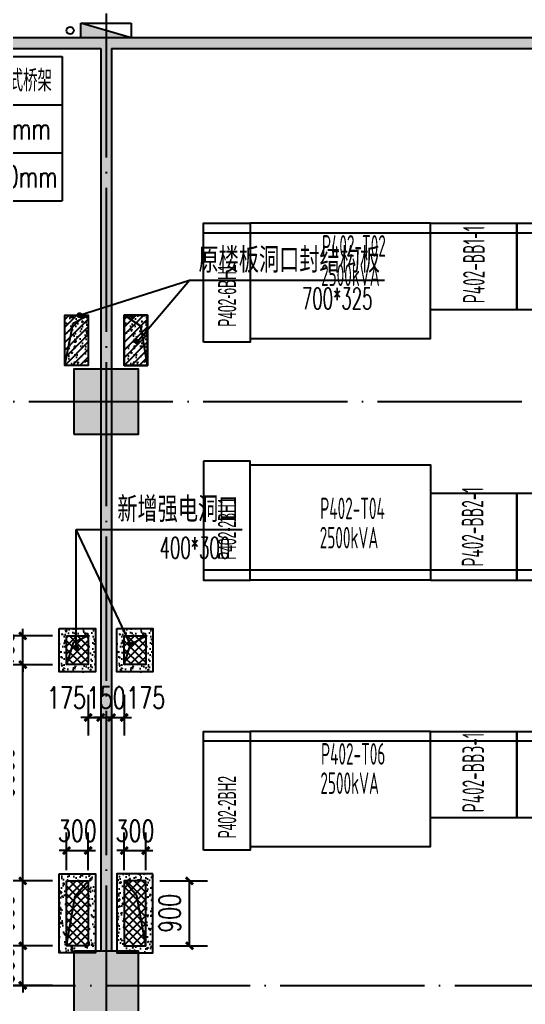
# Model space of a CAD drawing. Extents: x -18502 to 259858, y -468734 to 127958.
# Drawn here: x 37200 to 44217, y -288475 to -274813 of the extents above; entities that cross this region are included whole.
import ezdxf
from ezdxf.enums import TextEntityAlignment as Align

# ---------------------------------------------------------------- set-up
doc = ezdxf.new("R2010")
doc.units = 0
doc.header["$LTSCALE"] = 1000
doc.linetypes.add('参照-弱电底图$0$DOTE', pattern=[2.42, 2, -0.2, 0.02, -0.2])
doc.layers.get('0').update_dxf_attribs({"linetype": 'CONTINUOUS'})
doc.layers.get('Defpoints').update_dxf_attribs({"linetype": 'CONTINUOUS'})
for name, color, linetype in [('0桥架标注-走廊', 1, 'CONTINUOUS'), ('参照-弱电底图$0$00-新增电气设备', 6, 'CONTINUOUS'), ('参照-弱电底图$0$00-电源设备', 3, 'CONTINUOUS'), ('参照-弱电底图$0$COLUMN', 2, 'CONTINUOUS'), ('参照-弱电底图$0$DIM_LEAD', 3, 'CONTINUOUS'), ('参照-弱电底图$0$DOTE', 14, '参照-弱电底图$0$DOTE'), ('参照-弱电底图$0$EQUIP_消火栓', 7, 'CONTINUOUS'), ('参照-弱电底图$0$PUB_HATCH', 8, 'CONTINUOUS'), ('参照-弱电底图$0$PUB_TEXT', 7, 'CONTINUOUS'), ('参照-弱电底图$0$VPIPE-消防', 1, 'CONTINUOUS'), ('参照-弱电底图$0$WALL-MOVE', 4, 'CONTINUOUS'), ('参照-弱电底图$0$变配电留洞', 9, 'CONTINUOUS'), ('参照-弱电底图$0$图层1-原洞口封堵', 30, 'CONTINUOUS'), ('参照-弱电底图$0$图层1-电气新变化洞口', 10, 'CONTINUOUS'), ('参照-弱电底图$0$电源设备编号', 7, 'CONTINUOUS')]:
    doc.layers.add(name, color=color, linetype=linetype)
doc.styles.add('hzdf2', font='romans2.shx', dxfattribs={"width": 0.75, "height": 3.5, "bigfont": 'hzdf2.shx'})
doc.styles.add('STDTEXT', font='romans2.shx', dxfattribs={"bigfont": 'hzdf2.shx'})
doc.styles.add('参照-弱电底图$0$_TCH_DIM', font='SIMPLEX', dxfattribs={"width": 0.8, "bigfont": 'HZTXT.shx'})
doc.styles.add('参照-弱电底图$0$AEC_DIM_T3', font='SIMPLEX', dxfattribs={"width": 0.705882, "bigfont": 'GBCBIG.shx'})
doc.styles.add('参照-弱电底图$0$fsdb', font='fsdb_e.shx', dxfattribs={"width": 0.7, "bigfont": 'tssdchn.shx'})
doc.styles.add('参照-弱电底图$0$HZDX', font='gbenor.shx', dxfattribs={"width": 0.7, "bigfont": 'gbcbig.shx'})
doc.dimstyles.new('参照-弱电底图$0$_AEC_ARCH&&100', dxfattribs={"dimtxt": 297.5, "dimasz": 100, "dimexe": 250, "dimexo": 300, "dimgap": 126.25, "dimtad": 1, "dimdec": 0, "dimzin": 0, "dimdsep": 46, "dimtxsty": '参照-弱电底图$0$AEC_DIM_T3', "dimblk": '参照-弱电底图$0$_ArchTick', "dimcen": 0.09, "dimclrt": 7, "dimazin": 2, "dimtfac": 1, "dimtdec": 0, "dimtix": 1, "dimtmove": 2, "dimatfit": 3, "dimfxl": 100, "dimtolj": 1, "dimtzin": 0, "dimarcsym": 0})
pattern_1 = [(45, (1095025.52, 201318.12), (-50.0000013, 50.0000013), [16, -54.71068]), (135, (1095136.83, 201318.12), (-50.0000013, -50.0000013), [16, -54.71068])]

# ---------------------------------------------------------------- blocks, each defined once
blk = doc.blocks.new('*U9')
for p, q in [((-566.7, 800), (266.8, 800)), ((-566.7, 800), (-566.7, 0)), ((266.8, 800), (266.8, 0)), ((-566.7, 533.3), (266.8, 533.3)), ((-566.7, 266.7), (266.8, 266.7)), ((-566.7, 0), (266.8, 0))]:
    blk.add_line(p, q)
at = {"color": 7, "style": 'STDTEXT', "width": 0.75}
for tag, p in [('TRAYNO', (-466.7, 666.7)), ('TRAYSIZE', (-466.7, 400)), ('INSTALLELEVATION', (-466.7, 133.3))]:
    blk.add_attdef(tag, text='', height=200, dxfattribs=at).set_placement(p, align=Align.MIDDLE_LEFT)
blk = doc.blocks.new('参照-弱电底图$0$变配电留洞')
at = {"layer": '参照-弱电底图$0$变配电留洞', "color": 0}
for points in [[(-1858198, -509795), (-1858523, -509795), (-1858523, -510495), (-1858198, -510495)], [(-1857698, -509795), (-1857373, -509795), (-1857373, -510495), (-1857698, -510495)]]:
    blk.add_lwpolyline(points, close=True, dxfattribs=at)
for points in [[(-1858523, -509795), (-1858403, -510384), (-1858198, -510495)], [(-1857373, -509795), (-1857467, -510343), (-1857698, -510495)]]:
    blk.add_lwpolyline(points, dxfattribs=at)
blk = doc.blocks.new('参照-弱电底图$0$$TwtSys$00000434')
at = {"color": 0}
for p, q in [((-0.5, 0.5), (-0.5, -0.5)), ((-0.5, -0.5), (0.5, 0.5)), ((0.5, 0.5), (-0.5, 0.5)), ((0.5, -0.5), (0.5, 0.5)), ((-0.5, -0.5), (0.5, -0.5))]:
    blk.add_line(p, q, dxfattribs=at)
blk.add_solid([(0.5, -0.5), (0.5, 0.5), (-0.5, -0.5)], dxfattribs=at)
blk = doc.blocks.new('参照-弱电底图$0$d3')
at = {"layer": '参照-弱电底图$0$图层1-电气新变化洞口'}
h = blk.add_hatch(dxfattribs=at)
h.set_pattern_fill('AR-CONC', color=0, scale=100)
h.set_pattern_definition([(50, (3e-07, -205284.01), (182.184669, -15.939086), [19.05, -209.55]), (355, (3e-07, -205284.01), (-35.242826, 191.056643), [15.24, -167.64]), (100.451, (15.18, -205285.34), (146.942502, 175.116688), [16.19, -178.09]), (46.1842, (3e-07, -205233.21), (271.07904, -42.042328), [28.575, -314.325]), (96.6356, (22.6, -205236.72), (237.404234, 247.425556), [24.285, -267.135]), (351.184, (3e-07, -205233.2), (237.404606, 247.42512), [22.86, -251.46]), (21, (25.4, -205245.91), (151.61488, -102.265519), [19.05, -209.55]), (326, (25.4, -205245.91), (61.802028, 184.187966), [15.24, -167.64]), (71.4514, (38.03, -205254.43), (213.41649, 81.922858), [16.19, -178.09]), (37.5, (3e-07, -205284.01), (3.0886033, 84.555039), [0, -165.608, 0, -170.18, 0, -168.275]), (7.5, (3e-07, -205284.01), (66.8196625, 100.180575), [0, -97.028, 0, -161.798, 0, -64.135]), (327.5, (-56.64, -205284.01), (135.590595, -5.728744), [0, -63.5, 0, -198.12, 0, -262.89]), (317.5, (-82.04, -205284.01), (148.129181, 25.426491), [0, -82.55, 0, -131.572, 0, -186.69])])
h.paths.add_polyline_path([(-1255914, -484666), (-1255614, -484666), (-1255614, -485066), (-1255914, -485066)], flags=16)
h.paths.add_polyline_path([(-1256014, -484566), (-1255514, -484566), (-1255514, -485166), (-1256014, -485166)])
h = blk.add_hatch(dxfattribs=at)
h.set_pattern_fill('AR-CONC', color=0, scale=100)
h.set_pattern_definition([(50, (800, -205284.01), (182.184669, -15.939086), [19.05, -209.55]), (355, (800, -205284.01), (-35.242826, 191.056643), [15.24, -167.64]), (100.451, (815.18, -205285.34), (146.942502, 175.116688), [16.19, -178.09]), (46.1842, (800, -205233.21), (271.07904, -42.042328), [28.575, -314.325]), (96.6356, (822.6, -205236.72), (237.404234, 247.425556), [24.285, -267.135]), (351.184, (800, -205233.2), (237.404606, 247.42512), [22.86, -251.46]), (21, (825.4, -205245.91), (151.61488, -102.265519), [19.05, -209.55]), (326, (825.4, -205245.91), (61.802028, 184.187966), [15.24, -167.64]), (71.4514, (838.03, -205254.43), (213.41649, 81.922858), [16.19, -178.09]), (37.5, (800, -205284.01), (3.0886033, 84.555039), [0, -165.608, 0, -170.18, 0, -168.275]), (7.5, (800, -205284.01), (66.8196625, 100.180575), [0, -97.028, 0, -161.798, 0, -64.135]), (327.5, (743.36, -205284.01), (135.590595, -5.728744), [0, -63.5, 0, -198.12, 0, -262.89]), (317.5, (717.96, -205284.01), (148.129181, 25.426491), [0, -82.55, 0, -131.572, 0, -186.69])])
h.paths.add_polyline_path([(-1255114, -484666), (-1254814, -484666), (-1254814, -485066), (-1255114, -485066)], flags=16)
h.paths.add_polyline_path([(-1255214, -484566), (-1254714, -484566), (-1254714, -485166), (-1255214, -485166)])
h = blk.add_hatch(dxfattribs=at)
h.set_pattern_fill('ANSI37', color=0, scale=50)
h.set_pattern_definition([(45, (3e-07, -205284.01), (-56.126601, 56.126601), []), (135, (3e-07, -205284.01), (-56.126601, -56.126601), [])])
h.paths.add_polyline_path([(-1255914, -484666), (-1255614, -484666), (-1255614, -485066), (-1255914, -485066)])
h = blk.add_hatch(dxfattribs=at)
h.set_pattern_fill('ANSI37', color=0, scale=50)
h.set_pattern_definition([(45, (800, -205284.01), (-56.126601, 56.126601), []), (135, (800, -205284.01), (-56.126601, -56.126601), [])])
h.paths.add_polyline_path([(-1255114, -484666), (-1254814, -484666), (-1254814, -485066), (-1255114, -485066)])
at = {"color": 0}
blk.add_lwpolyline([(-1255114, -485066), (-1255024, -484786), (-1254814, -484666)], dxfattribs=at)
at = {"layer": '参照-弱电底图$0$图层1-电气新变化洞口', "color": 0}
for points in [[(-1256014, -484566), (-1255514, -484566), (-1255514, -485166), (-1256014, -485166)], [(-1255214, -484566), (-1254714, -484566), (-1254714, -485166), (-1255214, -485166)], [(-1255914, -484666), (-1255614, -484666), (-1255614, -485066), (-1255914, -485066)], [(-1255114, -484666), (-1254814, -484666), (-1254814, -485066), (-1255114, -485066)]]:
    blk.add_lwpolyline(points, close=True, dxfattribs=at)
blk.add_lwpolyline([(-1255614, -484666), (-1255821, -484761), (-1255914, -485066)], dxfattribs=at)
blk = doc.blocks.new('参照-弱电底图$0$_ArchTick')
at = {"color": 0, "linetype": 'ByBlock', "const_width": 0.4}
blk.add_lwpolyline([(-0.5, -0.5), (0.5, 0.5)], dxfattribs=at)
blk = doc.blocks.new('*D319')
at = {"layer": 'Defpoints', "color": 0, "transparency": 16777216}
for p in [(38150, -286342), (37850, -286914), (38150, -286914)]:
    blk.add_point(p, dxfattribs=at)
at = {"layer": '参照-弱电底图$0$图层1-电气新变化洞口', "color": 0, "lineweight": -2, "transparency": 16777216}
for p, q in [((37850, -286614), (37850, -286092)), ((38150, -286614), (38150, -286092)), ((37850, -286342), (37750, -286342)), ((37850, -286342), (38150, -286342)), ((38150, -286342), (38250, -286342))]:
    blk.add_line(p, q, dxfattribs=at)
at = {"layer": '参照-弱电底图$0$图层1-电气新变化洞口', "color": 0, "lineweight": -2, "transparency": 16777216, "xscale": 100, "yscale": 100, "zscale": 100}
blk.add_blockref('参照-弱电底图$0$_ArchTick', (37850, -286342), dxfattribs=at)
at = {"layer": '参照-弱电底图$0$图层1-电气新变化洞口', "color": 0, "lineweight": -2, "transparency": 16777216, "xscale": 100, "yscale": 100, "zscale": 100, "rotation": 180}
blk.add_blockref('参照-弱电底图$0$_ArchTick', (38150, -286342), dxfattribs=at)
at = {"layer": '参照-弱电底图$0$图层1-电气新变化洞口', "color": 7, "transparency": 16777216, "insert": (38000, -286067), "char_height": 297.5, "attachment_point": 5, "style": '参照-弱电底图$0$AEC_DIM_T3'}
blk.add_mtext('\\A1;300', dxfattribs=at)
blk = doc.blocks.new('*D320')
at = {"layer": 'Defpoints', "color": 0, "transparency": 16777216}
for p in [(37243, -283363), (37954, -283363), (37954, -283763)]:
    blk.add_point(p, dxfattribs=at)
at = {"layer": '参照-弱电底图$0$图层1-电气新变化洞口', "color": 0, "lineweight": -2, "transparency": 16777216}
for p, q in [((37243, -283363), (37243, -283263)), ((37654, -283363), (36993, -283363)), ((37243, -283763), (37243, -283363)), ((37654, -283763), (36993, -283763)), ((37243, -283763), (37243, -283863))]:
    blk.add_line(p, q, dxfattribs=at)
at = {"layer": '参照-弱电底图$0$图层1-电气新变化洞口', "color": 0, "lineweight": -2, "transparency": 16777216, "xscale": 100, "yscale": 100, "zscale": 100}
for p, rotation in [((37243, -283363), 270), ((37243, -283763), 90)]:
    blk.add_blockref('参照-弱电底图$0$_ArchTick', p, dxfattribs=dict(at, rotation=rotation))
at = {"layer": '参照-弱电底图$0$图层1-电气新变化洞口', "color": 7, "transparency": 16777216, "insert": (36968, -283563), "char_height": 297.5, "attachment_point": 5, "rotation": 90, "style": '参照-弱电底图$0$AEC_DIM_T3'}
blk.add_mtext('\\A1;400', dxfattribs=at)
blk = doc.blocks.new('*D321')
at = {"layer": 'Defpoints', "color": 0, "transparency": 16777216}
for p in [(37243, -283763), (37954, -283763), (37954, -286763)]:
    blk.add_point(p, dxfattribs=at)
at = {"layer": '参照-弱电底图$0$图层1-电气新变化洞口', "color": 0, "lineweight": -2, "transparency": 16777216}
for p, q in [((37654, -283763), (36993, -283763)), ((37243, -286763), (37243, -283763)), ((37654, -286763), (36993, -286763))]:
    blk.add_line(p, q, dxfattribs=at)
at = {"layer": '参照-弱电底图$0$图层1-电气新变化洞口', "color": 0, "lineweight": -2, "transparency": 16777216, "xscale": 100, "yscale": 100, "zscale": 100}
for p, rotation in [((37243, -283763), 90), ((37243, -286763), 270)]:
    blk.add_blockref('参照-弱电底图$0$_ArchTick', p, dxfattribs=dict(at, rotation=rotation))
at = {"layer": '参照-弱电底图$0$图层1-电气新变化洞口', "color": 7, "transparency": 16777216, "insert": (36968, -285263), "char_height": 297.5, "attachment_point": 5, "rotation": 90, "style": '参照-弱电底图$0$AEC_DIM_T3'}
blk.add_mtext('\\A1;3000', dxfattribs=at)
blk = doc.blocks.new('*D322')
at = {"layer": 'Defpoints', "color": 0, "transparency": 16777216}
for p in [(37243, -286763), (37954, -286763), (37954, -287663)]:
    blk.add_point(p, dxfattribs=at)
at = {"layer": '参照-弱电底图$0$图层1-电气新变化洞口', "color": 0, "lineweight": -2, "transparency": 16777216}
for p, q in [((37654, -286763), (36993, -286763)), ((37243, -287663), (37243, -286763)), ((37654, -287663), (36993, -287663))]:
    blk.add_line(p, q, dxfattribs=at)
at = {"layer": '参照-弱电底图$0$图层1-电气新变化洞口', "color": 0, "lineweight": -2, "transparency": 16777216, "xscale": 100, "yscale": 100, "zscale": 100}
for p, rotation in [((37243, -286763), 90), ((37243, -287663), 270)]:
    blk.add_blockref('参照-弱电底图$0$_ArchTick', p, dxfattribs=dict(at, rotation=rotation))
at = {"layer": '参照-弱电底图$0$图层1-电气新变化洞口', "color": 7, "transparency": 16777216, "insert": (36968, -287213), "char_height": 297.5, "attachment_point": 5, "rotation": 90, "style": '参照-弱电底图$0$AEC_DIM_T3'}
blk.add_mtext('\\A1;900', dxfattribs=at)
blk = doc.blocks.new('*D323')
at = {"layer": 'Defpoints', "color": 0, "transparency": 16777216}
for p in [(37243, -287663), (37954, -287663), (37954, -288213)]:
    blk.add_point(p, dxfattribs=at)
at = {"layer": '参照-弱电底图$0$图层1-电气新变化洞口', "color": 0, "lineweight": -2, "transparency": 16777216}
for p, q in [((37243, -287663), (37243, -287563)), ((37654, -287663), (36993, -287663)), ((37243, -288213), (37243, -287663)), ((37654, -288213), (36993, -288213)), ((37243, -288213), (37243, -288313))]:
    blk.add_line(p, q, dxfattribs=at)
at = {"layer": '参照-弱电底图$0$图层1-电气新变化洞口', "color": 0, "lineweight": -2, "transparency": 16777216, "xscale": 100, "yscale": 100, "zscale": 100}
for p, rotation in [((37243, -287663), 270), ((37243, -288213), 90)]:
    blk.add_blockref('参照-弱电底图$0$_ArchTick', p, dxfattribs=dict(at, rotation=rotation))
at = {"layer": '参照-弱电底图$0$图层1-电气新变化洞口', "color": 7, "transparency": 16777216, "insert": (36968, -287938), "char_height": 297.5, "attachment_point": 5, "rotation": 90, "style": '参照-弱电底图$0$AEC_DIM_T3'}
blk.add_mtext('\\A1;550', dxfattribs=at)
blk = doc.blocks.new('*D307')
at = {"layer": 'Defpoints', "color": 0, "transparency": 16777216}
for p in [(38950, -286342), (38650, -286914), (38950, -286914)]:
    blk.add_point(p, dxfattribs=at)
at = {"layer": '参照-弱电底图$0$图层1-电气新变化洞口', "color": 0, "lineweight": -2, "transparency": 16777216}
for p, q in [((38650, -286614), (38650, -286092)), ((38950, -286614), (38950, -286092)), ((38650, -286342), (38550, -286342)), ((38650, -286342), (38950, -286342)), ((38950, -286342), (39050, -286342))]:
    blk.add_line(p, q, dxfattribs=at)
at = {"layer": '参照-弱电底图$0$图层1-电气新变化洞口', "color": 0, "lineweight": -2, "transparency": 16777216, "xscale": 100, "yscale": 100, "zscale": 100}
blk.add_blockref('参照-弱电底图$0$_ArchTick', (38650, -286342), dxfattribs=at)
at = {"layer": '参照-弱电底图$0$图层1-电气新变化洞口', "color": 0, "lineweight": -2, "transparency": 16777216, "xscale": 100, "yscale": 100, "zscale": 100, "rotation": 180}
blk.add_blockref('参照-弱电底图$0$_ArchTick', (38950, -286342), dxfattribs=at)
at = {"layer": '参照-弱电底图$0$图层1-电气新变化洞口', "color": 7, "transparency": 16777216, "insert": (38800, -286067), "char_height": 297.5, "attachment_point": 5, "style": '参照-弱电底图$0$AEC_DIM_T3'}
blk.add_mtext('\\A1;300', dxfattribs=at)
blk = doc.blocks.new('*D308')
at = {"layer": 'Defpoints', "color": 0, "transparency": 16777216}
for p in [(38846, -286763), (39557, -286763), (38846, -287663)]:
    blk.add_point(p, dxfattribs=at)
at = {"layer": '参照-弱电底图$0$图层1-电气新变化洞口', "color": 0, "lineweight": -2, "transparency": 16777216}
for p, q in [((39146, -286763), (39807, -286763)), ((39557, -287663), (39557, -286763)), ((39146, -287663), (39807, -287663))]:
    blk.add_line(p, q, dxfattribs=at)
at = {"layer": '参照-弱电底图$0$图层1-电气新变化洞口', "color": 0, "lineweight": -2, "transparency": 16777216, "xscale": 100, "yscale": 100, "zscale": 100}
for p, rotation in [((39557, -286763), 90), ((39557, -287663), 270)]:
    blk.add_blockref('参照-弱电底图$0$_ArchTick', p, dxfattribs=dict(at, rotation=rotation))
at = {"layer": '参照-弱电底图$0$图层1-电气新变化洞口', "color": 7, "transparency": 16777216, "insert": (39282, -287213), "char_height": 297.5, "attachment_point": 5, "rotation": 90, "style": '参照-弱电底图$0$AEC_DIM_T3'}
blk.add_mtext('\\A1;900', dxfattribs=at)
blk = doc.blocks.new('*D309')
at = {"layer": 'Defpoints', "color": 0, "transparency": 16777216}
for p in [(38150, -283883), (38325, -283883), (38325, -284496)]:
    blk.add_point(p, dxfattribs=at)
at = {"layer": '参照-弱电底图$0$图层1-电气新变化洞口', "color": 0, "lineweight": -2, "transparency": 16777216}
for p, q in [((38150, -284183), (38150, -284746)), ((38325, -284183), (38325, -284746)), ((38150, -284496), (38050, -284496)), ((38150, -284496), (38325, -284496)), ((38325, -284496), (38425, -284496))]:
    blk.add_line(p, q, dxfattribs=at)
at = {"layer": '参照-弱电底图$0$图层1-电气新变化洞口', "color": 0, "lineweight": -2, "transparency": 16777216, "xscale": 100, "yscale": 100, "zscale": 100}
blk.add_blockref('参照-弱电底图$0$_ArchTick', (38150, -284496), dxfattribs=at)
at = {"layer": '参照-弱电底图$0$图层1-电气新变化洞口', "color": 0, "lineweight": -2, "transparency": 16777216, "xscale": 100, "yscale": 100, "zscale": 100, "rotation": 180}
blk.add_blockref('参照-弱电底图$0$_ArchTick', (38325, -284496), dxfattribs=at)
at = {"layer": '参照-弱电底图$0$图层1-电气新变化洞口', "color": 7, "transparency": 16777216, "insert": (37850, -284221), "char_height": 297.5, "attachment_point": 5, "style": '参照-弱电底图$0$AEC_DIM_T3'}
blk.add_mtext('\\A1;175', dxfattribs=at)
blk = doc.blocks.new('*D310')
at = {"layer": 'Defpoints', "color": 0, "transparency": 16777216}
for p in [(38325, -283883), (38475, -283883), (38475, -284496)]:
    blk.add_point(p, dxfattribs=at)
at = {"layer": '参照-弱电底图$0$图层1-电气新变化洞口', "color": 0, "lineweight": -2, "transparency": 16777216}
for p, q in [((38325, -284183), (38325, -284746)), ((38475, -284183), (38475, -284746)), ((38325, -284496), (38225, -284496)), ((38325, -284496), (38475, -284496)), ((38475, -284496), (38575, -284496))]:
    blk.add_line(p, q, dxfattribs=at)
at = {"layer": '参照-弱电底图$0$图层1-电气新变化洞口', "color": 0, "lineweight": -2, "transparency": 16777216, "xscale": 100, "yscale": 100, "zscale": 100}
blk.add_blockref('参照-弱电底图$0$_ArchTick', (38325, -284496), dxfattribs=at)
at = {"layer": '参照-弱电底图$0$图层1-电气新变化洞口', "color": 0, "lineweight": -2, "transparency": 16777216, "xscale": 100, "yscale": 100, "zscale": 100, "rotation": 180}
blk.add_blockref('参照-弱电底图$0$_ArchTick', (38475, -284496), dxfattribs=at)
at = {"layer": '参照-弱电底图$0$图层1-电气新变化洞口', "color": 7, "transparency": 16777216, "insert": (38400, -284221), "char_height": 297.5, "attachment_point": 5, "style": '参照-弱电底图$0$AEC_DIM_T3'}
blk.add_mtext('\\A1;150', dxfattribs=at)
blk = doc.blocks.new('*D311')
at = {"layer": 'Defpoints', "color": 0, "transparency": 16777216}
for p in [(38475, -283883), (38650, -283883), (38650, -284496)]:
    blk.add_point(p, dxfattribs=at)
at = {"layer": '参照-弱电底图$0$图层1-电气新变化洞口', "color": 0, "lineweight": -2, "transparency": 16777216}
for p, q in [((38475, -284183), (38475, -284746)), ((38650, -284183), (38650, -284746)), ((38475, -284496), (38375, -284496)), ((38475, -284496), (38650, -284496)), ((38650, -284496), (38750, -284496))]:
    blk.add_line(p, q, dxfattribs=at)
at = {"layer": '参照-弱电底图$0$图层1-电气新变化洞口', "color": 0, "lineweight": -2, "transparency": 16777216, "xscale": 100, "yscale": 100, "zscale": 100}
blk.add_blockref('参照-弱电底图$0$_ArchTick', (38475, -284496), dxfattribs=at)
at = {"layer": '参照-弱电底图$0$图层1-电气新变化洞口', "color": 0, "lineweight": -2, "transparency": 16777216, "xscale": 100, "yscale": 100, "zscale": 100, "rotation": 180}
blk.add_blockref('参照-弱电底图$0$_ArchTick', (38650, -284496), dxfattribs=at)
at = {"layer": '参照-弱电底图$0$图层1-电气新变化洞口', "color": 7, "transparency": 16777216, "insert": (38950, -284221), "char_height": 297.5, "attachment_point": 5, "style": '参照-弱电底图$0$AEC_DIM_T3'}
blk.add_mtext('\\A1;175', dxfattribs=at)
blk = doc.blocks.new('参照-弱电底图$0$_FZH')
at = {"color": 0}
blk.add_lwpolyline([(-0.5, -0.5), (0.5, -0.5), (0.5, 0.5), (-0.5, 0.5)], close=True, dxfattribs=at)
at = {"layer": '参照-弱电底图$0$PUB_HATCH', "color": 0}
blk.add_solid([(-0.5, -0.5), (0.5, -0.5), (-0.5, 0.5), (0.5, 0.5)], dxfattribs=at)
blk = doc.blocks.new('参照-弱电底图$0$20250926.194024998694658')
at = {"layer": '参照-弱电底图$0$00-新增电气设备', "color": 0}
for p, q in [((28721, 26187), (28071, 26187)), ((31221, 26187), (28721, 26187)), ((31221, 26187), (28721, 26187)), ((40801, 26187), (31221, 26187)), ((28721, 21513), (28071, 21513)), ((31221, 21513), (28721, 21513)), ((31221, 21513), (28721, 21513)), ((40801, 21513), (31221, 21513)), ((28721, 19137), (28071, 19137)), ((31221, 19137), (28721, 19137)), ((31221, 19137), (28721, 19137)), ((40801, 19137), (31221, 19137))]:
    blk.add_line(p, q, dxfattribs=at)
for points in [[(28071, 24675), (28071, 26325), (28721, 26325), (28721, 24675)], [(28721, 24725), (31221, 24725), (31221, 26325), (28721, 26325)], [(28721, 24725), (31221, 24725), (31221, 26325), (28721, 26325)], [(31221, 26325), (32421, 26325), (32421, 25125), (31221, 25125)], [(31221, 26325), (32421, 26325), (32421, 25125), (31221, 25125)], [(32421, 26325), (33221, 26325), (33221, 25125), (32421, 25125)], [(32421, 26325), (33221, 26325), (33221, 25125), (32421, 25125)], [(28071, 23025), (28071, 21375), (28721, 21375), (28721, 23025)], [(28721, 22975), (31221, 22975), (31221, 21375), (28721, 21375)], [(28721, 22975), (31221, 22975), (31221, 21375), (28721, 21375)], [(31221, 21375), (32421, 21375), (32421, 22575), (31221, 22575)], [(31221, 21375), (32421, 21375), (32421, 22575), (31221, 22575)], [(32421, 21375), (33221, 21375), (33221, 22575), (32421, 22575)], [(32421, 21375), (33221, 21375), (33221, 22575), (32421, 22575)], [(28071, 17625), (28071, 19275), (28721, 19275), (28721, 17625)], [(28721, 17675), (31221, 17675), (31221, 19275), (28721, 19275)], [(28721, 17675), (31221, 17675), (31221, 19275), (28721, 19275)], [(31221, 19275), (32421, 19275), (32421, 18075), (31221, 18075)], [(31221, 19275), (32421, 19275), (32421, 18075), (31221, 18075)], [(32421, 19275), (33221, 19275), (33221, 18075), (32421, 18075)], [(32421, 19275), (33221, 19275), (33221, 18075), (32421, 18075)]]:
    blk.add_lwpolyline(points, close=True, dxfattribs=at)
at = {"layer": '参照-弱电底图$0$00-新增电气设备', "color": 0, "style": '参照-弱电底图$0$HZDX', "width": 0.6}
for s, p in [('P402-BB1-1', (31974, 25753)), ('P402-BB2-1', (31956, 22112)), ('P402-BB3-1', (31965, 18704))]:
    blk.add_text(s, height=300, rotation=90, dxfattribs=at).set_placement(p, align=Align.CENTER)
for s, p in [(' P402-T02', (30110, 25861)), ('2500kVA', (30110, 25455)), (' P402-T04', (30091, 22219)), ('2500kVA', (30091, 21813)), (' P402-T06', (30100, 18812)), ('2500kVA', (30100, 18406))]:
    blk.add_text(s, height=300, dxfattribs=at).set_placement(p, align=Align.CENTER)
at = {"layer": '参照-弱电底图$0$电源设备编号', "color": 0, "style": '参照-弱电底图$0$fsdb', "width": 0.5}
for s, p in [('P402-6BH1', (28524, 24889)), ('P402-2BH1', (28524, 21656)), ('P402-2BH2', (28524, 17791))]:
    blk.add_text(s, height=250, rotation=90, dxfattribs=at).set_placement(p)

msp = doc.modelspace()

# ---------------------------------------------------------------- hatches: boundary and pattern name
at = {"layer": '参照-弱电底图$0$PUB_HATCH'}
h = msp.add_hatch(dxfattribs=at)
h.set_pattern_fill('石膏板', color=8, scale=20, style=0)
h.set_pattern_definition(pattern_1)
h.paths.add_polyline_path([(38400, -275062.7), (18740.3, -275062.7), (18740.3, -275212.7), (38325, -275212.7), (38400, -275162.7)])
h = msp.add_hatch(dxfattribs=at)
h.set_pattern_fill('石膏板', color=8, scale=20, style=0)
h.set_pattern_definition(pattern_1)
h.paths.add_polyline_path([(38325, -287737.7), (38475, -287737.7), (38475, -275212.7), (38400, -275162.7), (38325, -275212.7)])
h = msp.add_hatch(dxfattribs=at)
h.set_pattern_fill('石膏板', color=8, scale=20, style=0)
h.set_pattern_definition(pattern_1)
h.paths.add_polyline_path([(38475, -275212.7), (58049.7, -275212.7), (58049.7, -275062.7), (38400, -275062.7), (38400, -275162.7)])
at = {"layer": '参照-弱电底图$0$图层1-原洞口封堵'}
h = msp.add_hatch(dxfattribs=at)
h.set_pattern_fill('钢筋混凝土', color=0, scale=30)
h.set_pattern_definition([(45, (1095008.5, 103948.35), (-53.0330086, 53.0330086), []), (50, (1095008.5, 103948.35), (215.178055, -18.82564), [22.5, -247.5]), (355, (1095008.5, 103948.35), (-41.6254, 225.65764), [18, -198]), (100.4514, (1095026.43, 103946.78), (173.552815, 206.831863), [19.122057, -210.342634]), (46.1842, (1095008.5, 104008.35), (320.172315, -49.655704), [33.75, -371.25]), (96.6356, (1095035.18, 104004.2), (280.39881, 292.23536), [28.68309, -315.5139]), (351.1842, (1095008.5, 104008.35), (280.39858, 292.23558), [27, -297]), (21, (1095038.5, 103993.35), (179.072116, -120.785667), [22.5, -247.5]), (326, (1095038.5, 103993.35), (72.9946, 217.545014), [18, -198]), (71.4514, (1095053.43, 103983.29), (252.06679, 96.75915), [19.122057, -210.342634]), (37.5, (1095008.5, 103948.35), (3.6479566, 99.868156), [0, -195.6, 0, -201, 0, -198.75]), (7.5, (1095008.5, 103948.35), (78.920861, 118.323514), [0, -114.6, 0, -191.1, 0, -75.75]), (327.5, (1094941.6, 103948.35), (160.146731, -6.7664615), [0, -75, 0, -234, 0, -310.5]), (317.5, (1094911.6, 103948.35), (174.95585, 30.031495), [0, -97.5, 0, -155.4, 0, -220.5])])
h.paths.add_polyline_path([(37825, -278912.7), (38150, -278912.7), (38150, -279612.7), (37825, -279612.7)])
h = msp.add_hatch(dxfattribs=at)
h.set_pattern_fill('钢筋混凝土', color=0, scale=30)
h.set_pattern_definition([(45, (1095833.5, 103948.35), (-53.0330086, 53.0330086), []), (50, (1095833.5, 103948.35), (215.178055, -18.82564), [22.5, -247.5]), (355, (1095833.5, 103948.35), (-41.6254, 225.65764), [18, -198]), (100.4514, (1095851.43, 103946.78), (173.552815, 206.831863), [19.122057, -210.342634]), (46.1842, (1095833.5, 104008.35), (320.172315, -49.655704), [33.75, -371.25]), (96.6356, (1095860.18, 104004.2), (280.39881, 292.23536), [28.68309, -315.5139]), (351.1842, (1095833.5, 104008.35), (280.39858, 292.23558), [27, -297]), (21, (1095863.5, 103993.35), (179.072116, -120.785667), [22.5, -247.5]), (326, (1095863.5, 103993.35), (72.9946, 217.545014), [18, -198]), (71.4514, (1095878.43, 103983.29), (252.06679, 96.75915), [19.122057, -210.342634]), (37.5, (1095833.5, 103948.35), (3.6479566, 99.868156), [0, -195.6, 0, -201, 0, -198.75]), (7.5, (1095833.5, 103948.35), (78.920861, 118.323514), [0, -114.6, 0, -191.1, 0, -75.75]), (327.5, (1095766.6, 103948.35), (160.146731, -6.7664615), [0, -75, 0, -234, 0, -310.5]), (317.5, (1095736.6, 103948.35), (174.95585, 30.031495), [0, -97.5, 0, -155.4, 0, -220.5])])
h.paths.add_polyline_path([(38650, -278912.7), (38975, -278912.7), (38975, -279612.7), (38650, -279612.7)])
at = {"layer": '参照-弱电底图$0$图层1-电气新变化洞口'}
h = msp.add_hatch(dxfattribs=at)
h.set_pattern_fill('AR-CONC', color=0, scale=100, angle=-90)
h.set_pattern_definition([(320, (210247.87, -1551451.67), (-15.939086, -182.184669), [19.05, -209.55]), (265, (210247.87, -1551451.67), (191.056643, 35.242826), [15.24, -167.64]), (10.451, (210246.55, -1551466.85), (175.116688, -146.942502), [16.19, -178.09]), (316.1842, (210298.67, -1551451.67), (-42.042328, -271.07904), [28.575, -314.325]), (6.6356, (210295.17, -1551474.26), (247.425556, -237.404234), [24.285, -267.135]), (261.184, (210298.67, -1551451.67), (247.42512, -237.404606), [22.86, -251.46]), (291, (210285.97, -1551477.07), (-102.265519, -151.61488), [19.05, -209.55]), (236, (210285.97, -1551477.07), (184.187966, -61.802028), [15.24, -167.64]), (341.4514, (210277.45, -1551489.7), (81.922858, -213.41649), [16.19, -178.09]), (307.5, (210247.875, -1551451.67), (84.555039, -3.0886033), [0, -165.608, 0, -170.18, 0, -168.275]), (277.5, (210247.875, -1551451.67), (100.180575, -66.8196625), [0, -97.028, 0, -161.798, 0, -64.135]), (237.5, (210247.875, -1551395.03), (-5.728744, -135.590595), [0, -63.5, 0, -198.12, 0, -262.89]), (227.5, (210247.87, -1551369.63), (25.426491, -148.129181), [0, -82.55, 0, -131.572, 0, -186.69])])
h.paths.add_polyline_path([(37750, -286662.7), (38250, -286662.7), (38250, -287762.7), (37750, -287762.7)])
h.paths.add_polyline_path([(37850, -286762.7), (38150, -286762.7), (38150, -287662.7), (37850, -287662.7)], flags=16)
h = msp.add_hatch(dxfattribs=at)
h.set_pattern_fill('ANSI37', color=0, scale=50, angle=-90)
h.set_pattern_definition([(315, (210247.875, -1551451.67), (56.126601, 56.126601), []), (45, (210247.875, -1551451.67), (-56.126601, 56.126601), [])])
h.paths.add_polyline_path([(37850, -286762.7), (38150, -286762.7), (38150, -287662.7), (37850, -287662.7)])
h = msp.add_hatch(dxfattribs=at)
h.set_pattern_fill('AR-CONC', color=0, scale=100)
h.set_pattern_definition([(50, (1293764.01, -3980.24), (182.184669, -15.939086), [19.05, -209.55]), (355, (1293764.01, -3980.24), (-35.242826, 191.056643), [15.24, -167.64]), (100.451, (1293779.2, -3981.56), (146.942502, 175.116688), [16.19, -178.09]), (46.1842, (1293764, -3929.44), (271.07904, -42.042328), [28.575, -314.325]), (96.6356, (1293786.6, -3932.94), (237.404234, 247.425556), [24.285, -267.135]), (351.184, (1293764, -3929.44), (237.404606, 247.42512), [22.86, -251.46]), (21, (1293789.41, -3942.14), (151.61488, -102.265519), [19.05, -209.55]), (326, (1293789.41, -3942.14), (61.802028, 184.187966), [15.24, -167.64]), (71.4514, (1293802.04, -3950.66), (213.41649, 81.922858), [16.19, -178.09]), (37.5, (1293764.01, -3980.236), (3.0886033, 84.555039), [0, -165.608, 0, -170.18, 0, -168.275]), (7.5, (1293764.01, -3980.24), (66.8196625, 100.180575), [0, -97.028, 0, -161.798, 0, -64.135]), (327.5, (1293707.37, -3980.236), (135.590595, -5.728744), [0, -63.5, 0, -198.12, 0, -262.89]), (317.5, (1293681.97, -3980.24), (148.129181, 25.426491), [0, -82.55, 0, -131.572, 0, -186.69])])
h.paths.add_polyline_path([(39050, -286662.7), (38550, -286662.7), (38550, -287762.7), (39050, -287762.7)])
h.paths.add_polyline_path([(38950, -286762.7), (38650, -286762.7), (38650, -287662.7), (38950, -287662.7)], flags=16)
h = msp.add_hatch(dxfattribs=at)
h.set_pattern_fill('ANSI37', color=0, scale=50)
h.set_pattern_definition([(45, (1293764.01, -3980.236), (-56.126601, 56.126601), []), (135, (1293764.01, -3980.236), (-56.126601, -56.126601), [])])
h.paths.add_polyline_path([(38950, -286762.7), (38650, -286762.7), (38650, -287662.7), (38950, -287662.7)])

# ---------------------------------------------------------------- linework, layer by layer
at = {"layer": '参照-弱电底图$0$DIM_LEAD', "color": 0}
for p, q in [((38030.2, -278912.7), (39558.3, -278428.4)), ((38830.1, -279280.8), (39558.3, -278428.4)), ((39558.3, -278428.4), (42261.9, -278428.4))]:
    msp.add_line(p, q, dxfattribs=at)
at = {"layer": '参照-弱电底图$0$DIM_LEAD', "color": 0, "const_width": 40}
for points in [[(38011.1, -278918.7, 1), (38049.2, -278906.6, 1)], [(38817.1, -279296, 1), (38843.1, -279265.6, 1)]]:
    msp.add_lwpolyline(points, format="xyb", close=True, dxfattribs=at)
at = {"layer": '参照-弱电底图$0$DOTE', "color": 8}
for p, q in [((38400, -245684.7), (38400, -308497)), ((-8652.4, -280112.7), (85036.6, -280112.7)), ((-5163.1, -288212.7), (81207.9, -288212.7))]:
    msp.add_line(p, q, dxfattribs=at)
at = {"layer": '参照-弱电底图$0$VPIPE-消防', "color": 0}
msp.add_circle((37900, -274962.7), 50, dxfattribs=at)
at = {"layer": '参照-弱电底图$0$WALL-MOVE', "color": 8}
for p, q in [((38400, -275062.7), (18740.3, -275062.7)), ((58049.7, -275062.7), (38400, -275062.7)), ((18740.3, -275212.7), (38325, -275212.7)), ((38325, -275212.7), (38325, -287737.7)), ((38475, -275212.7), (38475, -287737.7)), ((38475, -275212.7), (58049.7, -275212.7))]:
    msp.add_line(p, q, dxfattribs=at)
at = {"layer": '参照-弱电底图$0$图层1-原洞口封堵', "color": 0}
for points in [[(37825, -278912.7), (38150, -278912.7), (38150, -279612.7), (37825, -279612.7)], [(38650, -278912.7), (38975, -278912.7), (38975, -279612.7), (38650, -279612.7)]]:
    msp.add_lwpolyline(points, close=True, dxfattribs=at)
at = {"layer": '参照-弱电底图$0$图层1-电气新变化洞口', "color": 0}
for p, q in [((37982, -283525.1), (37982, -281888.6)), ((38740, -283482.7), (37982, -281888.6)), ((37982, -281888.6), (40287.3, -281888.6)), ((38150, -286762.7), (38150, -287662.7)), ((38650, -286762.7), (38650, -287662.7))]:
    msp.add_line(p, q, dxfattribs=at)
at = {"layer": '参照-弱电底图$0$图层1-电气新变化洞口', "color": 0, "const_width": 40}
for points in [[(37982, -283545.1, 1), (37982, -283505.1, 1)], [(38748.6, -283500.7, 1), (38731.4, -283464.6, 1)]]:
    msp.add_lwpolyline(points, format="xyb", close=True, dxfattribs=at)
at = {"layer": '参照-弱电底图$0$图层1-电气新变化洞口', "color": 0}
for points in [[(37750, -286662.7), (38250, -286662.7), (38250, -287762.7), (37750, -287762.7)], [(37850, -286762.7), (38150, -286762.7), (38150, -287662.7), (37850, -287662.7)], [(39050, -286662.7), (38550, -286662.7), (38550, -287762.7), (39050, -287762.7)], [(38950, -286762.7), (38650, -286762.7), (38650, -287662.7), (38950, -287662.7)]]:
    msp.add_lwpolyline(points, close=True, dxfattribs=at)
for points in [[(37850, -287662.7), (37972.2, -286970.7), (38150, -286762.7)], [(38950, -287662.7), (38827.8, -286970.7), (38650, -286762.7)]]:
    msp.add_lwpolyline(points, dxfattribs=at)

# ---------------------------------------------------------------- block references
at = {"layer": '0桥架标注-走廊'}
ref = msp.add_blockref('*U9', (37123.7, -277325.2), dxfattribs=dict(at, xscale=2.5, yscale=2.5, zscale=2.5))
ref.add_attrib('TRAYNO', '单层槽型封闭式桥架', dxfattribs={"layer": '0', "color": 7, "height": 300, "style": 'hzdf2', "width": 0.7}).set_placement((36748.9, -275658.5), align=Align.MIDDLE_CENTER)
ref.add_attrib('TRAYSIZE', '800*150mm', dxfattribs={"layer": '0', "color": 7, "height": 300, "style": 'hzdf2', "width": 0.7}).set_placement((36748.9, -276325.2), align=Align.MIDDLE_CENTER)
ref.add_attrib('INSTALLELEVATION', '+FL 3600mm', dxfattribs={"layer": '0', "color": 7, "height": 300, "style": 'hzdf2', "width": 0.7}).set_placement((36748.9, -276991.8), align=Align.MIDDLE_CENTER)
at = {"layer": '参照-弱电底图$0$00-电源设备', "color": 0}
msp.add_blockref('参照-弱电底图$0$20250926.194024998694658', (11679.4, -303962.8), dxfattribs=at)
at = {"layer": '参照-弱电底图$0$COLUMN', "color": 8, "xscale": 900, "yscale": 900, "zscale": 900}
for p in [(38400, -280112.7), (38400, -288187.7)]:
    msp.add_blockref('参照-弱电底图$0$_FZH', p, dxfattribs=at)
at = {"layer": '参照-弱电底图$0$EQUIP_消火栓', "color": 8, "xscale": -700, "yscale": 200, "zscale": 700}
msp.add_blockref('参照-弱电底图$0$$TwtSys$00000434', (38398.3, -274962.7), dxfattribs=at)
at = {"layer": '参照-弱电底图$0$变配电留洞', "color": 8, "xscale": -1, "rotation": 180}
for p in [(1896347.6, -789407.6), (1896347.5, -789407.6)]:
    msp.add_blockref('参照-弱电底图$0$变配电留洞', p, dxfattribs=at)
at = {"layer": '参照-弱电底图$0$图层1-电气新变化洞口', "color": 8}
msp.add_blockref('参照-弱电底图$0$d3', (1293764, 201303.8), dxfattribs=at)

# ---------------------------------------------------------------- texts
at = {"layer": '参照-弱电底图$0$PUB_TEXT', "color": 0, "style": '参照-弱电底图$0$_TCH_DIM'}
for s, height, width, p in [('原楼板洞口封结构板', 350, 0.8, (39681, -278323.4)), ('700*325', 297.5, 0.564706, (41116.9, -278830.9)), ('新增强电洞口', 350, 0.8, (38555.2, -281783.6)), ('400*300', 297.5, 0.564706, (39142.3, -282291.1))]:
    msp.add_text(s, height=height, dxfattribs=dict(at, width=width)).set_placement(p)

# ---------------------------------------------------------------- dimensions: what is measured, and where the dimension line sits
at = {"layer": '参照-弱电底图$0$图层1-电气新变化洞口', "color": 0}
for p1, p2, distance, picture, middle in [((37953.7, -283762.7), (37953.7, -283362.7), 710.3, '*D320', (36968.4, -283562.7)), ((37953.7, -286762.7), (37953.7, -283762.7), 710.3, '*D321', (36968.4, -285262.7)), ((38325, -283882.9), (38475, -283882.9), -612.7, '*D310', (38400, -284220.6)), ((37850, -286914), (38150, -286914), 571.9, '*D319', (38000, -286067.1)), ((38650, -286914), (38950, -286914), 571.9, '*D307', (38800, -286067.1)), ((37953.7, -287662.7), (37953.7, -286762.7), 710.3, '*D322', (36968.4, -287212.7)), ((38846.3, -287662.7), (38846.3, -286762.7), -710.3, '*D308', (39281.6, -287212.7)), ((37953.7, -288212.8), (37953.7, -287662.7), 710.3, '*D323', (36968.4, -287937.7))]:
    dim = msp.add_aligned_dim(p1=p1, p2=p2, distance=distance, dimstyle='参照-弱电底图$0$_AEC_ARCH&&100', dxfattribs=at)
    dim.commit()
    dim.dimension.update_dxf_attribs({"geometry": picture, "text_midpoint": middle})
for base, p1, p2, picture, middle in [((38325, -284495.6), (38150, -283882.9), (38325, -283882.9), '*D309', (37850, -284220.6)), ((38650, -284495.6), (38475, -283882.9), (38650, -283882.9), '*D311', (38950, -284220.6))]:
    dim = msp.add_linear_dim(base=base, p1=p1, p2=p2, angle=360, dimstyle='参照-弱电底图$0$_AEC_ARCH&&100', dxfattribs=at)
    dim.commit()
    dim.dimension.update_dxf_attribs({"geometry": picture, "text_midpoint": middle, "dimtype": 161})

doc.saveas('drawing.dxf')
